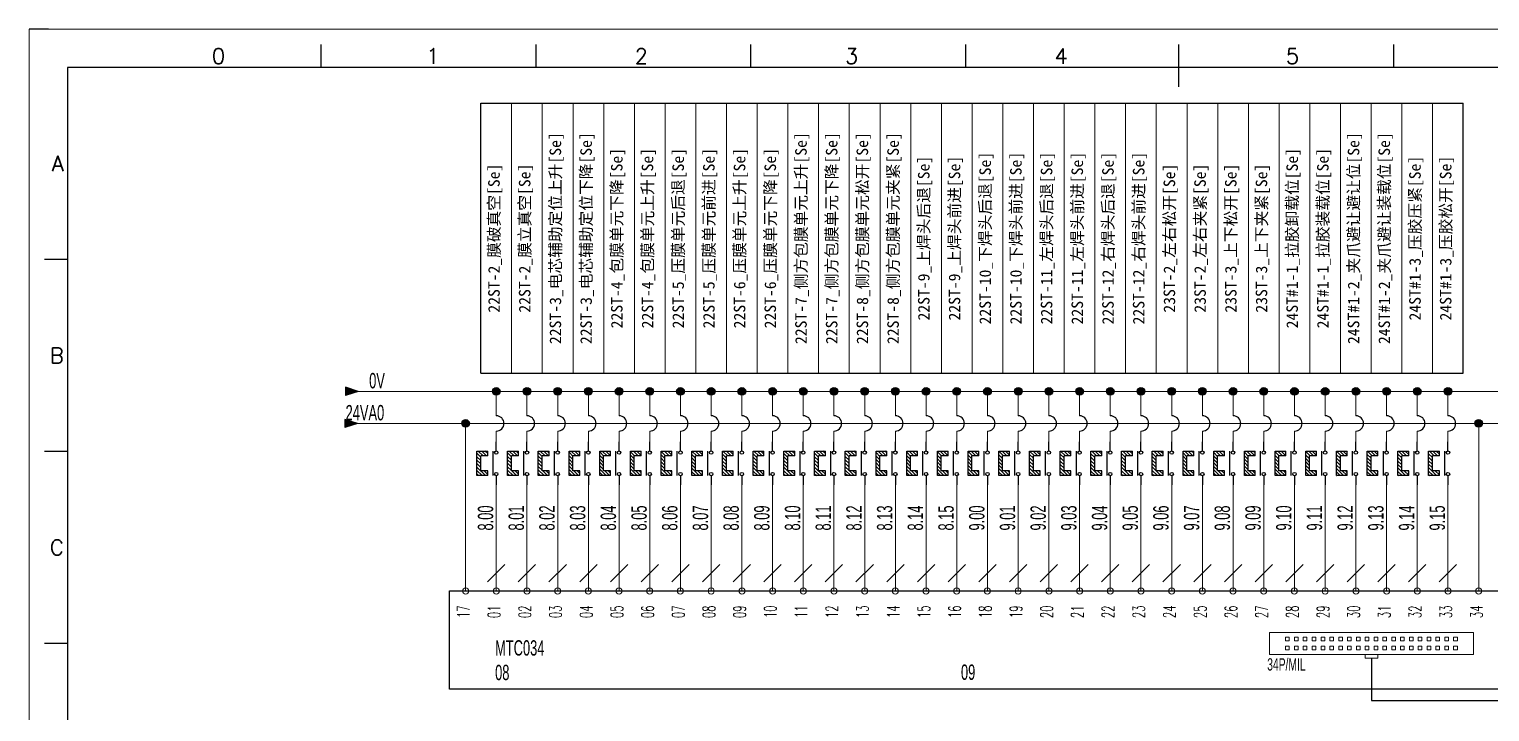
# Model space of a CAD drawing. Extents: x 49673 to 52330, y -5620 to -4375.
# Drawn here: x 51021.8 to 51212.1, y -5245.4 to -5156.4 of the extents above; entities that cross this region are included whole.
import ezdxf
from ezdxf.enums import TextEntityAlignment as Align

# ---------------------------------------------------------------- set-up
doc = ezdxf.new("R2010")
doc.units = 0
doc.header["$MEASUREMENT"] = 0
doc.layers.add('AE_BOR', color=1, linetype='Continuous')
doc.layers.add('细实线层', color=7, linetype='Continuous')
doc.layers.add('Dimension', color=3, linetype='Continuous', lineweight=13)
doc.styles.get("Standard").update_dxf_attribs({"font": 'txt.shx'})
doc.styles.add('WD', font='simplex.shx', dxfattribs={"bigfont": 'gbcbig.shx'})
doc.styles.add('样式 8', font='arial.ttf')

# ---------------------------------------------------------------- blocks, each defined once
blk = doc.blocks.new('电控横A4')
for p, q in [((292, -5), (5, -5)), ((5, -5), (5, -205))]:
    blk.add_line(p, q)
at = {"layer": 'AE_BOR', "lineweight": 30}
blk.add_line((2.53, 0), (0, 0), dxfattribs=at)
at = {"layer": 'AE_BOR', "color": 1, "lineweight": 15}
for p, q in [((0, 0), (297, 0)), ((0, -210), (0, 0))]:
    blk.add_line(p, q, dxfattribs=at)
at = {"layer": 'AE_BOR'}
for p, q in [((38.03, -5), (38.03, -2)), ((66.03, -5), (66.03, -2)), ((94.03, -5), (94.03, -2)), ((122.03, -5), (122.03, -2)), ((149.78, -5), (149.78, -2)), ((177.78, -5), (177.78, -2)), ((5, -30), (2, -30)), ((5, -55), (2, -55)), ((5, -80), (2, -80))]:
    blk.add_line(p, q, dxfattribs=at)
at = {"layer": 'AE_BOR', "color": 2, "lineweight": 30}
blk.add_line((149.78, -7.5), (149.78, -2.5), dxfattribs=at)
at = {"layer": 'AE_BOR', "style": 'WD'}
for s, p in [('0', (24.67, -4.5)), ('1', (52.6, -4.5)), ('2', (79.75, -4.5)), ('3', (107.15, -4.5)), ('4', (134.45, -4.5)), ('5', (164.59, -4.5))]:
    blk.add_text(s, height=2, dxfattribs=at).set_placement(p, align=Align.CENTER)
for s, p in [('A', (4.5, -17.5)), ('B', (4.5, -42.5)), ('C', (4.5, -67.5))]:
    blk.add_text(s, height=2, dxfattribs=at).set_placement(p, align=Align.MIDDLE_RIGHT)
blk = doc.blocks.new('磁性开关')
at = {"linetype": 'ByBlock'}
h = blk.add_hatch(dxfattribs=at)
h.set_pattern_fill('ANSI31', color=256, scale=0.1, style=0)
h.set_pattern_definition([(45, (0, 0), (-0.224506403, 0.224506403), [])])
h.paths.add_polyline_path([(-1910.88, -776.69), (-1910.88, -775.29), (-1907.69, -775.29), (-1907.69, -776.69), (-1908.31, -776.69), (-1908.31, -775.79), (-1910.25, -775.79), (-1910.25, -776.69)])
for p, q in [((-1910.88, -776.69), (-1910.88, -775.29)), ((-1910.88, -775.29), (-1907.69, -775.29)), ((-1910.25, -776.69), (-1910.25, -775.79)), ((-1910.25, -775.79), (-1908.31, -775.79)), ((-1908.31, -776.69), (-1908.31, -775.79)), ((-1907.69, -775.29), (-1907.69, -776.69)), ((-1910.91, -777.81), (-1912.09, -777.81)), ((-1910.88, -776.69), (-1910.25, -776.69)), ((-1910.88, -777.39), (-1907.69, -777.39)), ((-1908.31, -776.69), (-1907.69, -776.69)), ((-1907.66, -777.81), (-1906.48, -777.81))]:
    blk.add_line(p, q, dxfattribs=at)
for centre in [(-1910.68, -777.81), (-1907.88, -777.81)]:
    blk.add_circle(centre, 0.225, dxfattribs=at)

msp = doc.modelspace()

# ---------------------------------------------------------------- hatches: boundary and pattern name
for points in [[(51064.67, -5203.62), (51063.02, -5203.09), (51063.02, -5204.15)], [(51064.58, -5207.79), (51062.92, -5207.26), (51062.92, -5208.32)]]:
    msp.add_hatch(color=256).paths.add_polyline_path(points)
at = {"lineweight": -2}
h = msp.add_hatch(color=0, dxfattribs=at)
edge = h.paths.add_edge_path()
edge.add_arc((51082.65, -5203.62), 0.5, 0, 360)
h = msp.add_hatch(color=0, dxfattribs=at)
edge = h.paths.add_edge_path()
edge.add_arc((51086.65, -5203.62), 0.5, 0, 360)
h = msp.add_hatch(color=0, dxfattribs=at)
edge = h.paths.add_edge_path()
edge.add_arc((51090.65, -5203.62), 0.5, 0, 360)
h = msp.add_hatch(color=0, dxfattribs=at)
edge = h.paths.add_edge_path()
edge.add_arc((51094.65, -5203.62), 0.5, 0, 360)
h = msp.add_hatch(color=0, dxfattribs=at)
edge = h.paths.add_edge_path()
edge.add_arc((51098.65, -5203.62), 0.5, 0, 360)
h = msp.add_hatch(color=0, dxfattribs=at)
edge = h.paths.add_edge_path()
edge.add_arc((51102.65, -5203.62), 0.5, 0, 360)
h = msp.add_hatch(color=0, dxfattribs=at)
edge = h.paths.add_edge_path()
edge.add_arc((51106.65, -5203.62), 0.5, 0, 360)
h = msp.add_hatch(color=0, dxfattribs=at)
edge = h.paths.add_edge_path()
edge.add_arc((51110.65, -5203.62), 0.5, 0, 360)
h = msp.add_hatch(color=0, dxfattribs=at)
edge = h.paths.add_edge_path()
edge.add_arc((51114.65, -5203.62), 0.5, 0, 360)
h = msp.add_hatch(color=0, dxfattribs=at)
edge = h.paths.add_edge_path()
edge.add_arc((51118.65, -5203.62), 0.5, 0, 360)
h = msp.add_hatch(color=0, dxfattribs=at)
edge = h.paths.add_edge_path()
edge.add_arc((51122.65, -5203.62), 0.5, 0, 360)
h = msp.add_hatch(color=0, dxfattribs=at)
edge = h.paths.add_edge_path()
edge.add_arc((51126.65, -5203.62), 0.5, 0, 360)
h = msp.add_hatch(color=0, dxfattribs=at)
edge = h.paths.add_edge_path()
edge.add_arc((51130.65, -5203.62), 0.5, 0, 360)
h = msp.add_hatch(color=0, dxfattribs=at)
edge = h.paths.add_edge_path()
edge.add_arc((51134.65, -5203.62), 0.5, 0, 360)
h = msp.add_hatch(color=0, dxfattribs=at)
edge = h.paths.add_edge_path()
edge.add_arc((51138.65, -5203.62), 0.5, 0, 360)
h = msp.add_hatch(color=0, dxfattribs=at)
edge = h.paths.add_edge_path()
edge.add_arc((51142.65, -5203.62), 0.5, 0, 360)
h = msp.add_hatch(color=0, dxfattribs=at)
edge = h.paths.add_edge_path()
edge.add_arc((51146.65, -5203.62), 0.5, 0, 360)
h = msp.add_hatch(color=0, dxfattribs=at)
edge = h.paths.add_edge_path()
edge.add_arc((51150.67, -5203.62), 0.5, 0, 360)
h = msp.add_hatch(color=0, dxfattribs=at)
edge = h.paths.add_edge_path()
edge.add_arc((51154.65, -5203.62), 0.5, 0, 360)
h = msp.add_hatch(color=0, dxfattribs=at)
edge = h.paths.add_edge_path()
edge.add_arc((51158.65, -5203.62), 0.5, 0, 360)
h = msp.add_hatch(color=0, dxfattribs=at)
edge = h.paths.add_edge_path()
edge.add_arc((51162.65, -5203.62), 0.5, 0, 360)
h = msp.add_hatch(color=0, dxfattribs=at)
edge = h.paths.add_edge_path()
edge.add_arc((51166.65, -5203.62), 0.5, 0, 360)
h = msp.add_hatch(color=0, dxfattribs=at)
edge = h.paths.add_edge_path()
edge.add_arc((51170.65, -5203.62), 0.5, 0, 360)
h = msp.add_hatch(color=0, dxfattribs=at)
edge = h.paths.add_edge_path()
edge.add_arc((51174.65, -5203.62), 0.5, 0, 360)
h = msp.add_hatch(color=0, dxfattribs=at)
edge = h.paths.add_edge_path()
edge.add_arc((51178.65, -5203.62), 0.5, 0, 360)
h = msp.add_hatch(color=0, dxfattribs=at)
edge = h.paths.add_edge_path()
edge.add_arc((51182.65, -5203.62), 0.5, 0, 360)
h = msp.add_hatch(color=0, dxfattribs=at)
edge = h.paths.add_edge_path()
edge.add_arc((51186.65, -5203.62), 0.5, 0, 360)
h = msp.add_hatch(color=0, dxfattribs=at)
edge = h.paths.add_edge_path()
edge.add_arc((51190.65, -5203.62), 0.5, 0, 360)
h = msp.add_hatch(color=0, dxfattribs=at)
edge = h.paths.add_edge_path()
edge.add_arc((51194.65, -5203.62), 0.5, 0, 360)
h = msp.add_hatch(color=0, dxfattribs=at)
edge = h.paths.add_edge_path()
edge.add_arc((51198.65, -5203.62), 0.5, 0, 360)
h = msp.add_hatch(color=0, dxfattribs=at)
edge = h.paths.add_edge_path()
edge.add_arc((51202.65, -5203.62), 0.5, 0, 360)
h = msp.add_hatch(color=0, dxfattribs=at)
edge = h.paths.add_edge_path()
edge.add_arc((51206.65, -5203.62), 0.5, 0, 360)
h = msp.add_hatch(color=0, dxfattribs=at)
edge = h.paths.add_edge_path()
edge.add_arc((51078.65, -5207.79), 0.5, 0, 360)
h = msp.add_hatch(color=0, dxfattribs=at)
edge = h.paths.add_edge_path()
edge.add_arc((51210.65, -5207.79), 0.5, 0, 360)

# ---------------------------------------------------------------- linework, layer by layer
for p, q in [((51064.67, -5203.62), (51063.02, -5203.09)), ((51064.67, -5203.62), (51063.02, -5204.15)), ((51064.58, -5207.79), (51062.92, -5207.26)), ((51064.58, -5207.79), (51062.92, -5208.32)), ((51196.68, -5238.37), (51196.68, -5243.88)), ((51196.68, -5243.88), (51226.77, -5243.88))]:
    msp.add_line(p, q)
at = {"lineweight": 0}
for p, q in [((51063.02, -5203.09), (51063.02, -5204.15)), ((51062.92, -5207.26), (51062.92, -5208.32)), ((51064.58, -5207.79), (51078.65, -5207.79)), ((51078.65, -5207.79), (51078.65, -5229.61)), ((51082.65, -5215.79), (51082.65, -5229.61)), ((51086.65, -5215.79), (51086.65, -5229.61)), ((51090.65, -5215.79), (51090.65, -5229.61)), ((51094.65, -5215.79), (51094.65, -5229.61)), ((51098.65, -5215.79), (51098.65, -5229.61)), ((51102.65, -5215.79), (51102.65, -5229.61)), ((51106.65, -5215.79), (51106.65, -5229.61)), ((51110.65, -5215.79), (51110.65, -5229.61)), ((51114.65, -5215.79), (51114.65, -5229.61)), ((51118.65, -5215.79), (51118.65, -5229.61)), ((51122.65, -5215.79), (51122.65, -5229.61)), ((51126.65, -5215.79), (51126.65, -5229.61)), ((51130.65, -5215.79), (51130.65, -5229.61)), ((51134.65, -5215.79), (51134.65, -5229.61)), ((51138.65, -5215.79), (51138.65, -5229.61)), ((51142.65, -5215.79), (51142.65, -5229.61)), ((51146.65, -5215.79), (51146.65, -5229.61)), ((51150.65, -5215.79), (51150.65, -5229.61)), ((51154.65, -5215.79), (51154.65, -5229.61)), ((51158.65, -5215.79), (51158.65, -5229.61)), ((51162.65, -5215.79), (51162.65, -5229.61)), ((51166.65, -5215.79), (51166.65, -5229.61)), ((51170.65, -5215.79), (51170.65, -5229.61)), ((51174.65, -5215.79), (51174.65, -5229.61)), ((51178.65, -5215.79), (51178.65, -5229.61)), ((51182.65, -5215.79), (51182.65, -5229.61)), ((51186.65, -5215.79), (51186.65, -5229.61)), ((51190.65, -5215.79), (51190.65, -5229.61)), ((51194.65, -5215.79), (51194.65, -5229.61)), ((51198.65, -5215.79), (51198.65, -5229.61)), ((51202.65, -5215.79), (51202.65, -5229.61)), ((51206.65, -5215.79), (51206.65, -5229.61)), ((51210.65, -5215.79), (51210.65, -5229.61))]:
    msp.add_line(p, q, dxfattribs=at)
msp.add_lwpolyline([(51076.56, -5229.61), (51213.96, -5229.61), (51213.96, -5242.41), (51076.56, -5242.41)], close=True)
for points in [[(51183.41, -5235.01), (51209.96, -5235.01), (51209.96, -5237.89), (51183.41, -5237.89)], [(51185.5, -5236.12), (51185.5, -5235.64), (51185.98, -5235.64), (51185.98, -5236.12)], [(51185.5, -5237.27), (51185.5, -5236.79), (51185.98, -5236.79), (51185.98, -5237.27)], [(51186.65, -5236.12), (51186.65, -5235.64), (51187.13, -5235.64), (51187.13, -5236.12)], [(51186.65, -5237.27), (51186.65, -5236.79), (51187.13, -5236.79), (51187.13, -5237.27)], [(51187.8, -5236.12), (51187.8, -5235.64), (51188.28, -5235.64), (51188.28, -5236.12)], [(51187.8, -5237.27), (51187.8, -5236.79), (51188.28, -5236.79), (51188.28, -5237.27)], [(51188.96, -5236.12), (51188.96, -5235.64), (51189.44, -5235.64), (51189.44, -5236.12)], [(51188.96, -5237.27), (51188.96, -5236.79), (51189.44, -5236.79), (51189.44, -5237.27)], [(51190.11, -5236.12), (51190.11, -5235.64), (51190.59, -5235.64), (51190.59, -5236.12)], [(51190.11, -5237.27), (51190.11, -5236.79), (51190.59, -5236.79), (51190.59, -5237.27)], [(51191.26, -5236.12), (51191.26, -5235.64), (51191.74, -5235.64), (51191.74, -5236.12)], [(51191.26, -5237.27), (51191.26, -5236.79), (51191.74, -5236.79), (51191.74, -5237.27)], [(51192.41, -5236.12), (51192.41, -5235.64), (51192.89, -5235.64), (51192.89, -5236.12)], [(51192.41, -5237.27), (51192.41, -5236.79), (51192.89, -5236.79), (51192.89, -5237.27)], [(51193.56, -5236.12), (51193.56, -5235.64), (51194.04, -5235.64), (51194.04, -5236.12)], [(51193.56, -5237.27), (51193.56, -5236.79), (51194.04, -5236.79), (51194.04, -5237.27)], [(51194.72, -5236.12), (51194.72, -5235.64), (51195.2, -5235.64), (51195.2, -5236.12)], [(51194.72, -5237.27), (51194.72, -5236.79), (51195.2, -5236.79), (51195.2, -5237.27)], [(51195.87, -5236.12), (51195.87, -5235.64), (51196.35, -5235.64), (51196.35, -5236.12)], [(51195.87, -5237.27), (51195.87, -5236.79), (51196.35, -5236.79), (51196.35, -5237.27)], [(51197.02, -5236.12), (51197.02, -5235.64), (51197.5, -5235.64), (51197.5, -5236.12)], [(51197.02, -5237.27), (51197.02, -5236.79), (51197.5, -5236.79), (51197.5, -5237.27)], [(51198.17, -5236.12), (51198.17, -5235.64), (51198.65, -5235.64), (51198.65, -5236.12)], [(51198.17, -5237.27), (51198.17, -5236.79), (51198.65, -5236.79), (51198.65, -5237.27)], [(51199.32, -5236.12), (51199.32, -5235.64), (51199.8, -5235.64), (51199.8, -5236.12)], [(51199.32, -5237.27), (51199.32, -5236.79), (51199.8, -5236.79), (51199.8, -5237.27)], [(51200.48, -5236.12), (51200.48, -5235.64), (51200.96, -5235.64), (51200.96, -5236.12)], [(51200.48, -5237.27), (51200.48, -5236.79), (51200.96, -5236.79), (51200.96, -5237.27)], [(51201.63, -5236.12), (51201.63, -5235.64), (51202.11, -5235.64), (51202.11, -5236.12)], [(51201.63, -5237.27), (51201.63, -5236.79), (51202.11, -5236.79), (51202.11, -5237.27)], [(51202.78, -5236.12), (51202.78, -5235.64), (51203.26, -5235.64), (51203.26, -5236.12)], [(51202.78, -5237.27), (51202.78, -5236.79), (51203.26, -5236.79), (51203.26, -5237.27)], [(51203.93, -5236.12), (51203.93, -5235.64), (51204.41, -5235.64), (51204.41, -5236.12)], [(51203.93, -5237.27), (51203.93, -5236.79), (51204.41, -5236.79), (51204.41, -5237.27)], [(51205.08, -5236.12), (51205.08, -5235.64), (51205.56, -5235.64), (51205.56, -5236.12)], [(51205.08, -5237.27), (51205.08, -5236.79), (51205.56, -5236.79), (51205.56, -5237.27)], [(51206.24, -5236.12), (51206.24, -5235.64), (51206.72, -5235.64), (51206.72, -5236.12)], [(51206.24, -5237.27), (51206.24, -5236.79), (51206.72, -5236.79), (51206.72, -5237.27)], [(51207.39, -5236.12), (51207.39, -5235.64), (51207.87, -5235.64), (51207.87, -5236.12)], [(51207.39, -5237.27), (51207.39, -5236.79), (51207.87, -5236.79), (51207.87, -5237.27)], [(51195.84, -5238.37), (51195.84, -5237.89), (51197.52, -5237.89), (51197.52, -5238.37)]]:
    msp.add_lwpolyline(points, close=True, dxfattribs=at)
at = {"color": 0, "lineweight": -2}
for centre in [(51082.65, -5203.62), (51086.65, -5203.62), (51090.65, -5203.62), (51094.65, -5203.62), (51098.65, -5203.62), (51102.65, -5203.62), (51106.65, -5203.62), (51110.65, -5203.62), (51114.65, -5203.62), (51118.65, -5203.62), (51122.65, -5203.62), (51126.65, -5203.62), (51130.65, -5203.62), (51134.65, -5203.62), (51138.65, -5203.62), (51142.65, -5203.62), (51146.65, -5203.62), (51150.67, -5203.62), (51154.65, -5203.62), (51158.65, -5203.62), (51162.65, -5203.62), (51166.65, -5203.62), (51170.65, -5203.62), (51174.65, -5203.62), (51178.65, -5203.62), (51182.65, -5203.62), (51186.65, -5203.62), (51190.65, -5203.62), (51194.65, -5203.62), (51198.65, -5203.62), (51202.65, -5203.62), (51206.65, -5203.62), (51078.65, -5207.79), (51210.65, -5207.79)]:
    msp.add_circle(centre, 0.5, dxfattribs=at)
at = {"lineweight": 0}
for centre in [(51078.65, -5229.61), (51082.65, -5229.61), (51086.65, -5229.61), (51090.65, -5229.61), (51094.65, -5229.61), (51098.65, -5229.61), (51102.65, -5229.61), (51106.65, -5229.61), (51110.65, -5229.61), (51114.65, -5229.61), (51118.65, -5229.61), (51122.65, -5229.61), (51126.65, -5229.61), (51130.65, -5229.61), (51134.65, -5229.61), (51138.65, -5229.61), (51142.65, -5229.61), (51146.65, -5229.61), (51150.65, -5229.61), (51154.65, -5229.61), (51158.65, -5229.61), (51162.65, -5229.61), (51166.65, -5229.61), (51170.65, -5229.61), (51174.65, -5229.61), (51178.65, -5229.61), (51182.65, -5229.61), (51186.65, -5229.61), (51190.65, -5229.61), (51194.65, -5229.61), (51198.65, -5229.61), (51202.65, -5229.61), (51206.65, -5229.61), (51210.65, -5229.61)]:
    msp.add_circle(centre, 0.4, dxfattribs=at)
at = {"color": 0, "lineweight": -2}
for centre in [(51082.65, -5207.79), (51086.65, -5207.79), (51090.65, -5207.79), (51094.65, -5207.79), (51098.65, -5207.79), (51102.65, -5207.79), (51106.65, -5207.79), (51110.65, -5207.79), (51114.65, -5207.79), (51118.65, -5207.79), (51122.65, -5207.79), (51126.65, -5207.79), (51130.65, -5207.79), (51134.65, -5207.79), (51138.65, -5207.79), (51142.65, -5207.79), (51146.65, -5207.79), (51150.65, -5207.79), (51154.65, -5207.79), (51158.65, -5207.79), (51162.65, -5207.79), (51166.65, -5207.79), (51170.65, -5207.79), (51174.65, -5207.79), (51178.65, -5207.79), (51182.65, -5207.79), (51186.65, -5207.79), (51190.65, -5207.79), (51194.65, -5207.79), (51198.65, -5207.79), (51202.65, -5207.79), (51206.65, -5207.79)]:
    msp.add_arc(centre, 1, 270, 90, dxfattribs=at)
at = {"layer": 'Defpoints', "color": 8, "lineweight": 0}
for p, q in [((51084.65, -5201.26), (51084.65, -5166.06)), ((51088.65, -5201.26), (51088.65, -5166.06)), ((51092.65, -5201.26), (51092.65, -5166.06)), ((51096.65, -5201.26), (51096.65, -5166.06)), ((51100.65, -5201.26), (51100.65, -5166.06)), ((51104.65, -5201.26), (51104.65, -5166.06)), ((51108.65, -5201.26), (51108.65, -5166.06)), ((51112.65, -5201.26), (51112.65, -5166.06)), ((51116.65, -5201.26), (51116.65, -5166.06)), ((51120.65, -5201.26), (51120.65, -5166.06)), ((51124.65, -5201.26), (51124.65, -5166.06)), ((51128.65, -5201.26), (51128.65, -5166.06)), ((51132.65, -5201.26), (51132.65, -5166.06)), ((51136.65, -5201.26), (51136.65, -5166.06)), ((51140.65, -5201.26), (51140.65, -5166.06)), ((51144.65, -5201.26), (51144.65, -5166.06)), ((51148.65, -5201.26), (51148.65, -5166.06)), ((51152.65, -5201.26), (51152.65, -5166.06)), ((51156.65, -5201.26), (51156.65, -5166.06)), ((51160.65, -5201.26), (51160.65, -5166.06)), ((51164.65, -5201.26), (51164.65, -5166.06)), ((51168.65, -5201.26), (51168.65, -5166.06)), ((51172.65, -5201.26), (51172.65, -5166.06)), ((51176.65, -5201.26), (51176.65, -5166.06)), ((51180.65, -5201.26), (51180.65, -5166.06)), ((51184.65, -5201.26), (51184.65, -5166.06)), ((51188.65, -5201.26), (51188.65, -5166.06)), ((51192.65, -5201.26), (51192.65, -5166.06)), ((51196.65, -5201.26), (51196.65, -5166.06)), ((51200.65, -5201.26), (51200.65, -5166.06)), ((51204.65, -5201.26), (51204.65, -5166.06))]:
    msp.add_line(p, q, dxfattribs=at)
at = {"layer": 'Dimension', "lineweight": -2}
for p, q in [((51080.65, -5201.26), (51080.65, -5166.06)), ((51080.65, -5166.06), (51084.65, -5166.06)), ((51084.65, -5166.06), (51088.65, -5166.06)), ((51088.65, -5166.06), (51092.65, -5166.06)), ((51092.65, -5166.06), (51096.65, -5166.06)), ((51096.65, -5166.06), (51100.65, -5166.06)), ((51100.65, -5166.06), (51104.65, -5166.06)), ((51104.65, -5166.06), (51108.65, -5166.06)), ((51108.65, -5166.06), (51112.65, -5166.06)), ((51112.65, -5166.06), (51116.65, -5166.06)), ((51116.65, -5166.06), (51120.65, -5166.06)), ((51120.65, -5166.06), (51124.65, -5166.06)), ((51124.65, -5166.06), (51128.65, -5166.06)), ((51128.65, -5166.06), (51132.65, -5166.06)), ((51132.65, -5166.06), (51136.65, -5166.06)), ((51136.65, -5166.06), (51140.65, -5166.06)), ((51140.65, -5166.06), (51144.65, -5166.06)), ((51144.65, -5166.06), (51148.65, -5166.06)), ((51148.65, -5166.06), (51152.65, -5166.06)), ((51152.65, -5166.06), (51156.65, -5166.06)), ((51156.65, -5166.06), (51160.65, -5166.06)), ((51160.65, -5166.06), (51164.65, -5166.06)), ((51164.65, -5166.06), (51168.65, -5166.06)), ((51168.65, -5166.06), (51172.65, -5166.06)), ((51172.65, -5166.06), (51176.65, -5166.06)), ((51176.65, -5166.06), (51180.65, -5166.06)), ((51180.65, -5166.06), (51184.65, -5166.06)), ((51184.65, -5166.06), (51188.65, -5166.06)), ((51188.65, -5166.06), (51192.65, -5166.06)), ((51192.65, -5166.06), (51196.65, -5166.06)), ((51196.65, -5166.06), (51200.65, -5166.06)), ((51200.65, -5166.06), (51204.65, -5166.06)), ((51204.65, -5166.06), (51208.65, -5166.06)), ((51208.65, -5201.26), (51208.65, -5166.06)), ((51080.65, -5201.26), (51084.65, -5201.26)), ((51084.65, -5201.26), (51088.65, -5201.26)), ((51088.65, -5201.26), (51092.65, -5201.26)), ((51092.65, -5201.26), (51096.65, -5201.26)), ((51096.65, -5201.26), (51100.65, -5201.26)), ((51100.65, -5201.26), (51104.65, -5201.26)), ((51104.65, -5201.26), (51108.65, -5201.26)), ((51108.65, -5201.26), (51112.65, -5201.26)), ((51112.65, -5201.26), (51116.65, -5201.26)), ((51116.65, -5201.26), (51120.65, -5201.26)), ((51120.65, -5201.26), (51124.65, -5201.26)), ((51124.65, -5201.26), (51128.65, -5201.26)), ((51128.65, -5201.26), (51132.65, -5201.26)), ((51132.65, -5201.26), (51136.65, -5201.26)), ((51136.65, -5201.26), (51140.65, -5201.26)), ((51140.65, -5201.26), (51144.65, -5201.26)), ((51144.65, -5201.26), (51148.65, -5201.26)), ((51148.65, -5201.26), (51152.65, -5201.26)), ((51152.65, -5201.26), (51156.65, -5201.26)), ((51156.65, -5201.26), (51160.65, -5201.26)), ((51160.65, -5201.26), (51164.65, -5201.26)), ((51164.65, -5201.26), (51168.65, -5201.26)), ((51168.65, -5201.26), (51172.65, -5201.26)), ((51172.65, -5201.26), (51176.65, -5201.26)), ((51176.65, -5201.26), (51180.65, -5201.26)), ((51180.65, -5201.26), (51184.65, -5201.26)), ((51184.65, -5201.26), (51188.65, -5201.26)), ((51188.65, -5201.26), (51192.65, -5201.26)), ((51192.65, -5201.26), (51196.65, -5201.26)), ((51196.65, -5201.26), (51200.65, -5201.26)), ((51200.65, -5201.26), (51204.65, -5201.26)), ((51204.65, -5201.26), (51208.65, -5201.26))]:
    msp.add_line(p, q, dxfattribs=at)
at = {"layer": 'Dimension', "color": 0, "lineweight": 0}
for p, q in [((51082.65, -5206.79), (51082.65, -5203.62)), ((51086.65, -5206.79), (51086.65, -5203.62)), ((51090.65, -5206.79), (51090.65, -5203.62)), ((51094.65, -5206.79), (51094.65, -5203.62)), ((51098.65, -5206.79), (51098.65, -5203.62)), ((51102.65, -5206.79), (51102.65, -5203.62)), ((51106.65, -5206.79), (51106.65, -5203.62)), ((51110.65, -5206.79), (51110.65, -5203.62)), ((51114.65, -5206.79), (51114.65, -5203.62)), ((51118.65, -5206.79), (51118.65, -5203.62)), ((51122.65, -5206.79), (51122.65, -5203.62)), ((51126.65, -5206.79), (51126.65, -5203.62)), ((51130.65, -5206.79), (51130.65, -5203.62)), ((51134.65, -5206.79), (51134.65, -5203.62)), ((51138.65, -5206.79), (51138.65, -5203.62)), ((51142.65, -5206.79), (51142.65, -5203.62)), ((51146.65, -5206.79), (51146.65, -5203.62)), ((51150.67, -5206.79), (51150.67, -5203.62)), ((51154.65, -5206.79), (51154.65, -5203.62)), ((51158.65, -5206.79), (51158.65, -5203.62)), ((51162.65, -5206.79), (51162.65, -5203.62)), ((51166.65, -5206.79), (51166.65, -5203.62)), ((51170.65, -5206.79), (51170.65, -5203.62)), ((51174.65, -5206.79), (51174.65, -5203.62)), ((51178.65, -5206.79), (51178.65, -5203.62)), ((51182.65, -5206.79), (51182.65, -5203.62)), ((51186.65, -5206.79), (51186.65, -5203.62)), ((51190.65, -5206.79), (51190.65, -5203.62)), ((51194.65, -5206.79), (51194.65, -5203.62)), ((51198.65, -5206.79), (51198.65, -5203.62)), ((51202.65, -5206.79), (51202.65, -5203.62)), ((51206.65, -5206.79), (51206.65, -5203.62)), ((51082.65, -5210.18), (51082.65, -5208.79)), ((51086.65, -5210.18), (51086.65, -5208.79)), ((51090.65, -5210.18), (51090.65, -5208.79)), ((51094.65, -5210.18), (51094.65, -5208.79)), ((51098.65, -5210.18), (51098.65, -5208.79)), ((51102.65, -5210.18), (51102.65, -5208.79)), ((51106.65, -5210.18), (51106.65, -5208.79)), ((51110.65, -5210.18), (51110.65, -5208.79)), ((51114.65, -5210.18), (51114.65, -5208.79)), ((51118.65, -5210.18), (51118.65, -5208.79)), ((51122.65, -5210.18), (51122.65, -5208.79)), ((51126.65, -5210.18), (51126.65, -5208.79)), ((51130.65, -5210.18), (51130.65, -5208.79)), ((51134.65, -5210.18), (51134.65, -5208.79)), ((51138.65, -5210.18), (51138.65, -5208.79)), ((51142.65, -5210.18), (51142.65, -5208.79)), ((51146.65, -5210.18), (51146.65, -5208.79)), ((51150.65, -5210.18), (51150.65, -5208.79)), ((51154.65, -5210.18), (51154.65, -5208.79)), ((51158.65, -5210.18), (51158.65, -5208.79)), ((51162.65, -5210.18), (51162.65, -5208.79)), ((51166.65, -5210.18), (51166.65, -5208.79)), ((51170.65, -5210.18), (51170.65, -5208.79)), ((51174.65, -5210.18), (51174.65, -5208.79)), ((51178.65, -5210.18), (51178.65, -5208.79)), ((51182.65, -5210.18), (51182.65, -5208.79)), ((51186.65, -5210.18), (51186.65, -5208.79)), ((51190.65, -5210.18), (51190.65, -5208.79)), ((51194.65, -5210.18), (51194.65, -5208.79)), ((51198.65, -5210.18), (51198.65, -5208.79)), ((51202.65, -5210.18), (51202.65, -5208.79)), ((51206.65, -5210.18), (51206.65, -5208.79))]:
    msp.add_line(p, q, dxfattribs=at)
at = {"layer": 'Dimension', "lineweight": 0}
for p, q in [((51083.78, -5226.15), (51081.52, -5228.41)), ((51087.78, -5226.15), (51085.52, -5228.41)), ((51091.78, -5226.15), (51089.52, -5228.41)), ((51095.78, -5226.15), (51093.52, -5228.41)), ((51099.78, -5226.15), (51097.52, -5228.41)), ((51103.78, -5226.15), (51101.52, -5228.41)), ((51107.78, -5226.15), (51105.52, -5228.41)), ((51111.78, -5226.15), (51109.52, -5228.41)), ((51115.78, -5226.15), (51113.52, -5228.41)), ((51119.78, -5226.15), (51117.52, -5228.41)), ((51123.78, -5226.15), (51121.52, -5228.41)), ((51127.78, -5226.15), (51125.52, -5228.41)), ((51131.78, -5226.15), (51129.52, -5228.41)), ((51135.78, -5226.15), (51133.52, -5228.41)), ((51139.78, -5226.15), (51137.52, -5228.41)), ((51143.78, -5226.15), (51141.52, -5228.41)), ((51147.78, -5226.15), (51145.52, -5228.41)), ((51151.78, -5226.15), (51149.52, -5228.41)), ((51155.78, -5226.15), (51153.52, -5228.41)), ((51159.78, -5226.15), (51157.52, -5228.41)), ((51163.78, -5226.15), (51161.52, -5228.41)), ((51167.78, -5226.15), (51165.52, -5228.41)), ((51171.78, -5226.15), (51169.52, -5228.41)), ((51175.78, -5226.15), (51173.52, -5228.41)), ((51179.78, -5226.15), (51177.52, -5228.41)), ((51183.78, -5226.15), (51181.52, -5228.41)), ((51187.78, -5226.15), (51185.52, -5228.41)), ((51191.78, -5226.15), (51189.52, -5228.41)), ((51195.78, -5226.15), (51193.52, -5228.41)), ((51199.78, -5226.15), (51197.52, -5228.41)), ((51203.78, -5226.15), (51201.52, -5228.41)), ((51207.78, -5226.15), (51205.52, -5228.41))]:
    msp.add_line(p, q, dxfattribs=at)
at = {"layer": '细实线层', "lineweight": 0}
for p, q in [((51222.14, -5203.62), (51064.67, -5203.62)), ((51222.14, -5207.79), (51074.65, -5207.79)), ((51210.65, -5207.79), (51210.65, -5215.79))]:
    msp.add_line(p, q, dxfattribs=at)

# ---------------------------------------------------------------- block references
msp.add_blockref('电控横A4', (51021.8, -5156.44))
at = {"linetype": 'ByBlock', "rotation": 90}
for p in [(50304.84, -3303.71), (50308.84, -3303.71), (50312.84, -3303.71), (50316.84, -3303.71), (50320.84, -3303.71), (50324.84, -3303.71), (50328.84, -3303.71), (50332.84, -3303.71), (50336.84, -3303.71), (50340.84, -3303.71), (50344.84, -3303.71), (50348.84, -3303.71), (50352.84, -3303.71), (50356.84, -3303.71), (50360.84, -3303.71), (50364.84, -3303.71), (50368.84, -3303.71), (50372.84, -3303.71), (50376.84, -3303.71), (50380.84, -3303.71), (50384.84, -3303.71), (50388.84, -3303.71), (50392.84, -3303.71), (50396.84, -3303.71), (50400.84, -3303.71), (50404.84, -3303.71), (50408.84, -3303.71), (50412.84, -3303.71), (50416.84, -3303.71), (50420.84, -3303.71), (50424.84, -3303.71), (50428.84, -3303.71)]:
    msp.add_blockref('磁性开关', p, dxfattribs=at)

# ---------------------------------------------------------------- texts
at = {"lineweight": 0, "style": 'WD', "width": 0.6}
for s, p in [('17', (51079.17, -5231.5)), ('01', (51083.17, -5231.5)), ('02', (51087.17, -5231.5)), ('03', (51091.17, -5231.5)), ('04', (51095.17, -5231.5)), ('05', (51099.17, -5231.5)), ('06', (51103.17, -5231.5)), ('07', (51107.17, -5231.5)), ('08', (51111.17, -5231.5)), ('09', (51115.17, -5231.5)), ('10', (51119.17, -5231.5)), ('11', (51123.17, -5231.5)), ('12', (51127.17, -5231.5)), ('13', (51131.17, -5231.5)), ('14', (51135.17, -5231.5)), ('15', (51139.17, -5231.5)), ('16', (51143.17, -5231.5)), ('18', (51147.17, -5231.5)), ('19', (51151.17, -5231.5)), ('20', (51155.17, -5231.5)), ('21', (51159.17, -5231.5)), ('22', (51163.17, -5231.5)), ('23', (51167.17, -5231.5)), ('24', (51171.17, -5231.5)), ('25', (51175.17, -5231.5)), ('26', (51179.17, -5231.5)), ('27', (51183.17, -5231.5)), ('28', (51187.17, -5231.5)), ('29', (51191.17, -5231.5)), ('30', (51195.17, -5231.5)), ('31', (51199.17, -5231.5)), ('32', (51203.17, -5231.5)), ('33', (51207.17, -5231.5)), ('34', (51211.17, -5231.5))]:
    msp.add_text(s, height=1.6, rotation=90, dxfattribs=at).set_placement(p, align=Align.RIGHT)
at = {"layer": 'Dimension', "lineweight": 0, "style": '样式 8', "width": 0.6}
for s, p in [('0V', (51068.14, -5203.22)), ('24VA0', (51068.05, -5207.39))]:
    msp.add_text(s, height=2, dxfattribs=at).set_placement(p, align=Align.RIGHT)
at = {"layer": 'Dimension', "color": 3, "lineweight": 0, "style": '样式 8', "width": 0.6}
for s, p in [('8.00', (51082.25, -5218.48)), ('8.01', (51086.25, -5218.48)), ('8.02', (51090.25, -5218.48)), ('8.03', (51094.25, -5218.48)), ('8.04', (51098.25, -5218.48)), ('8.05', (51102.25, -5218.48)), ('8.06', (51106.25, -5218.48)), ('8.07', (51110.25, -5218.48)), ('8.08', (51114.25, -5218.48)), ('8.09', (51118.25, -5218.48)), ('8.10', (51122.25, -5218.48)), ('8.11', (51126.25, -5218.48)), ('8.12', (51130.25, -5218.48)), ('8.13', (51134.25, -5218.48)), ('8.14', (51138.25, -5218.48)), ('8.15', (51142.25, -5218.48)), ('9.00', (51146.25, -5218.48)), ('9.01', (51150.25, -5218.48)), ('9.02', (51154.25, -5218.48)), ('9.03', (51158.25, -5218.48)), ('9.04', (51162.25, -5218.48)), ('9.05', (51166.25, -5218.48)), ('9.06', (51170.25, -5218.48)), ('9.07', (51174.25, -5218.48)), ('9.08', (51178.25, -5218.48)), ('9.09', (51182.25, -5218.48)), ('9.10', (51186.25, -5218.48)), ('9.11', (51190.25, -5218.48)), ('9.12', (51194.25, -5218.48)), ('9.13', (51198.25, -5218.48)), ('9.14', (51202.25, -5218.48)), ('9.15', (51206.25, -5218.48))]:
    msp.add_text(s, height=2, rotation=90, dxfattribs=at).set_placement(p, align=Align.RIGHT)
for s, height, p in [('MTC034', 2, (51082.5, -5238.03)), ('34P/MIL', 1.6, (51183.1, -5239.98)), ('08', 2, (51082.5, -5241.23))]:
    msp.add_text(s, height=height, dxfattribs=at).set_placement(p)
msp.add_text('09', height=2, dxfattribs=at).set_placement((51145.06, -5241.19), align=Align.RIGHT)
at = {"layer": 'Dimension', "color": 0, "lineweight": 0, "char_height": 1.5, "width": 33.299, "attachment_point": 2, "rotation": 90}
for s, insert in [('{\\f宋体|b0|i0|c134|p0;22ST-3_电芯辅助定位上升[Se]}', (51089.6, -5183.66)), ('{\\f宋体|b0|i0|c134|p0;22ST-3_电芯辅助定位下降[Se]}', (51093.6, -5183.66)), ('{\\f宋体|b0|i0|c134|p0;22ST-7_侧方包膜单元上升[Se]}', (51121.6, -5183.66)), ('{\\f宋体|b0|i0|c134|p0;22ST-7_侧方包膜单元下降[Se]}', (51125.6, -5183.66)), ('{\\f宋体|b0|i0|c134|p0;22ST-8_侧方包膜单元松开[Se]}', (51129.6, -5183.66)), ('{\\f宋体|b0|i0|c134|p0;22ST-8_侧方包膜单元夹紧[Se]}', (51133.6, -5183.66)), ('{\\f宋体|b0|i0|c134|p0;24ST#1-2_夹爪避让避让位[Se]}', (51193.6, -5183.66)), ('{\\f宋体|b0|i0|c134|p0;24ST#1-2_夹爪避让装载位[Se]}', (51197.6, -5183.66)), ('{\\f宋体|b0|i0|c134|p0;22ST-4_包膜单元下降[Se]}', (51097.6, -5183.66)), ('{\\f宋体|b0|i0|c134|p0;22ST-4_包膜单元上升[Se]}', (51101.6, -5183.66)), ('{\\f宋体|b0|i0|c134|p0;22ST-5_压膜单元后退[Se]}', (51105.6, -5183.66)), ('{\\f宋体|b0|i0|c134|p0;22ST-5_压膜单元前进[Se]}', (51109.6, -5183.66)), ('{\\f宋体|b0|i0|c134|p0;22ST-6_压膜单元上升[Se]}', (51113.6, -5183.66)), ('{\\f宋体|b0|i0|c134|p0;22ST-6_压膜单元下降[Se]}', (51117.6, -5183.66)), ('{\\f宋体|b0|i0|c134|p0;24ST#1-1_拉胶卸载位[Se]}', (51185.6, -5183.66)), ('{\\f宋体|b0|i0|c134|p0;24ST#1-1_拉胶装载位[Se]}', (51189.6, -5183.66)), ('{\\f宋体|b0|i0|c134|p0;22ST-2_膜破真空[Se]}', (51081.6, -5183.66)), ('{\\f宋体|b0|i0|c134|p0;22ST-2_膜立真空[Se]}', (51085.6, -5183.66)), ('{\\f宋体|b0|i0|c134|p0;22ST-9_上焊头后退[Se]}', (51137.6, -5183.66)), ('{\\f宋体|b0|i0|c134|p0;22ST-9_上焊头前进[Se]}', (51141.6, -5183.66)), ('{\\f宋体|b0|i0|c134|p0;22ST-10_下焊头后退[Se]}', (51145.6, -5183.66)), ('{\\f宋体|b0|i0|c134|p0;22ST-10_下焊头前进[Se]}', (51149.6, -5183.66)), ('{\\f宋体|b0|i0|c134|p0;22ST-11_左焊头后退[Se]}', (51153.6, -5183.66)), ('{\\f宋体|b0|i0|c134|p0;22ST-11_左焊头前进[Se]}', (51157.6, -5183.66)), ('{\\f宋体|b0|i0|c134|p0;22ST-12_右焊头后退[Se]}', (51161.6, -5183.66)), ('{\\f宋体|b0|i0|c134|p0;22ST-12_右焊头前进[Se]}', (51165.6, -5183.66)), ('{\\f宋体|b0|i0|c134|p0;23ST-2_左右松开[Se]}', (51169.6, -5183.66)), ('{\\f宋体|b0|i0|c134|p0;23ST-2_左右夹紧[Se]}', (51173.6, -5183.66)), ('{\\f宋体|b0|i0|c134|p0;23ST-3_上下松开[Se]}', (51177.6, -5183.66)), ('{\\f宋体|b0|i0|c134|p0;23ST-3_上下夹紧[Se]}', (51181.6, -5183.66)), ('{\\f宋体|b0|i0|c134|p0;24ST#1-3_压胶压紧[Se]}', (51201.6, -5183.66)), ('{\\f宋体|b0|i0|c134|p0;24ST#1-3_压胶松开[Se]}', (51205.6, -5183.66))]:
    msp.add_mtext(s, dxfattribs=dict(at, insert=insert))

doc.saveas('drawing.dxf')
